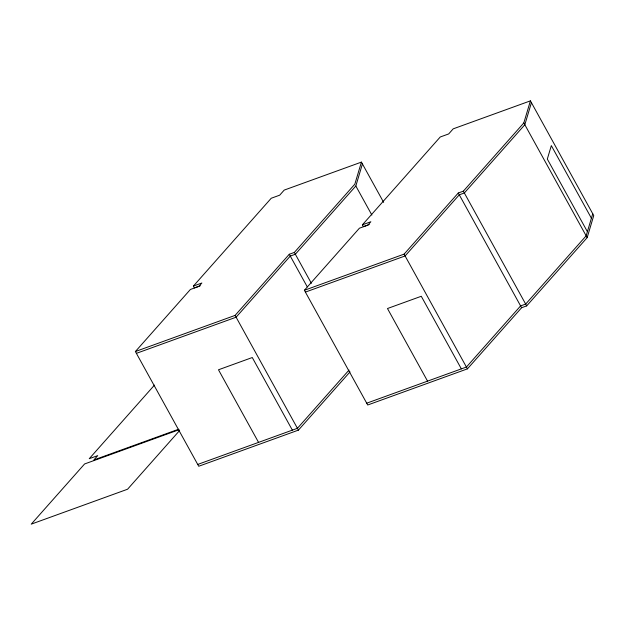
<?xml version="1.0" encoding="UTF-8"?>
<svg xmlns="http://www.w3.org/2000/svg" width="625" height="625" viewBox="0 0 625 625"><rect width="100%" height="100%" fill="white"/><g stroke="black" fill="none" stroke-linecap="round" stroke-linejoin="round"><path stroke-width="0.94" d="M200.32 285.75L194.406 287.898L193.398 286.078L271.242 198.242L279.695 195.18L284.195 190.102L361.422 162.109L354.836 184.172L294.344 252.43L289.273 254.266L235.102 315.391L135.391 351.531L198.727 466.258L298.43 430.117L350.023 371.898M136.398 353.352L236.102 317.211L290.273 256.078L295.344 254.242L355.836 185.992L362.422 163.93M530.422 100.852L593.75 215.578L587.164 237.641L526.672 305.891L521.602 307.734L467.43 368.859L367.719 405L304.391 290.281L404.094 254.133L458.273 193.008L463.344 191.172L523.828 122.922L530.422 100.852L453.188 128.852L448.688 133.93L440.242 136.992L362.398 224.828L363.398 226.641L369.312 224.492M531.422 102.672L524.828 124.734L464.344 192.984L459.273 194.82L405.102 255.953L305.391 292.094M592.75 213.766L586.156 235.828L525.672 304.078L520.602 305.914L466.422 367.047L366.719 403.188M135.391 351.531L190.398 289.469L198.852 286.406L201.852 283.016L193.398 286.078M154.461 385.117L89.258 458.695L97.711 455.633L93.875 459.953L178.617 429.234M179.633 430.492L127.578 489.227L31.25 524.148L84.594 463.961L179.086 429.711M304.391 290.281L359.398 228.211L367.844 225.148L370.844 221.758L362.398 224.828M349.023 370.086L297.43 428.297L197.719 464.445M591.414 218.234L551.328 145.625L547.312 159.062L587.398 231.672M523.828 122.922L587.164 237.641M463.344 191.172L526.672 305.891M458.273 193.008L521.602 307.734M361.422 162.109L383.656 202.383M404.094 254.133L467.43 368.859M461.359 368.883L421.273 296.273L387.477 308.523L427.555 381.133M355.836 185.992L371.875 215.047M294.344 252.43L311.383 283.297M289.273 254.266L307.258 286.844M235.102 315.391L298.43 430.117M292.359 430.141L252.273 357.531L218.477 369.781L258.562 442.391"/></g></svg>
